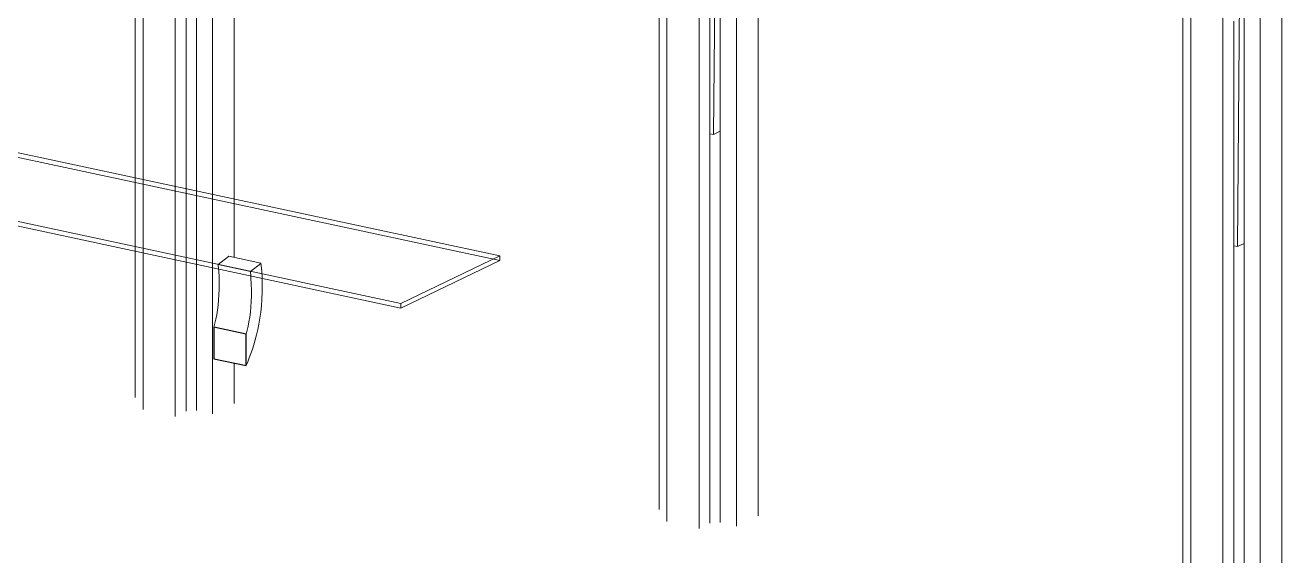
# Model space of a CAD drawing. Header units: millimetres. Extents: x -41144 to 51378, y -11813 to 34443.
# Drawn here: x -30511 to -24047, y 5366 to 8094 of the extents above; entities that cross this region are included whole.
import ezdxf

# ---------------------------------------------------------------- set-up
doc = ezdxf.new("R2010")
doc.units = ezdxf.units.MM
doc.layers.add('A-GENM', color=13, linetype='Continuous', lineweight=9)
doc.layers.add('A-GLAZ-CURT', color=52, linetype='Continuous', lineweight=9)

# ---------------------------------------------------------------- blocks, each defined once
blk = doc.blocks.new('Family8 - COLUMN-V46-3D Section 2')
at = {"layer": 'A-GENM'}
for p, q in [((-24275.9, 6955.3), (-24262.1, 8660.4)), ((-24556, 8302), (-24556, 5027.5)), ((-24516.3, 4965.7), (-24516.3, 8240.3)), ((-24241.4, 8234.9), (-24241.4, 4960.4)), ((-24158.3, 4942.7), (-24158.3, 8217.2)), ((-24047.4, 8270.3), (-24047.4, 4995.8)), ((-24350.3, 8204.7), (-24350.3, 4930.2)), ((-24294.8, 8113.5), (-24294.8, 4956.8)), ((-24275.9, 6955.3), (-24294.8, 6959.4)), ((-24241.4, 6971.8), (-24275.9, 6955.3))]:
    blk.add_line(p, q, dxfattribs=at)
blk = doc.blocks.new('Family8 - COLUMN-V47-3D Section 2')
at = {"layer": 'A-GENM'}
for p, q in [((-26969.8, 7531.5), (-26956, 9236.5)), ((-27249.9, 8878.1), (-27249.9, 5603.6)), ((-27210.3, 5541.9), (-27210.3, 8816.4)), ((-26935.4, 8811.1), (-26935.4, 5536.6)), ((-26852.2, 5518.8), (-26852.2, 8793.3)), ((-26741.3, 8846.5), (-26741.3, 5572)), ((-27044.3, 8780.9), (-27044.3, 5506.4)), ((-26988.7, 8689.6), (-26988.7, 5533)), ((-26969.8, 7531.5), (-26988.7, 7535.5)), ((-26935.4, 7548), (-26969.8, 7531.5))]:
    blk.add_line(p, q, dxfattribs=at)
blk = doc.blocks.new('Family8 - COLUMN-V48-3D Section 2')
at = {"layer": 'A-GENM'}
for p, q in [((-29943.9, 9454.3), (-29943.9, 7307.9)), ((-29904.2, 7299.4), (-29904.2, 9392.6)), ((-29629.3, 9387.3), (-29629.3, 7240.6)), ((-29435.3, 9422.6), (-29435.3, 7199.1)), ((-29738.2, 9357.1), (-29738.2, 7263.9)), ((-29546.2, 7222.9), (-29546.2, 9369.5)), ((-29682.7, 9265.8), (-29682.7, 7252)), ((-29943.9, 7307.9), (-29943.9, 6931.9)), ((-29904.2, 6923.4), (-29904.2, 7299.4)), ((-29738.2, 7263.9), (-29738.2, 6887.9)), ((-29682.7, 7252), (-29682.7, 6876)), ((-29629.3, 7240.6), (-29629.3, 6864.6)), ((-29546.2, 6846.8), (-29546.2, 7222.9)), ((-29435.3, 7199.1), (-29435.3, 6900)), ((-29943.9, 6931.9), (-29943.9, 6179.8)), ((-29904.2, 6118.1), (-29904.2, 6923.4)), ((-29738.2, 6887.9), (-29738.2, 6082.6)), ((-29682.7, 6876), (-29682.7, 6109.2)), ((-29629.3, 6864.6), (-29629.3, 6112.8)), ((-29546.2, 6095), (-29546.2, 6846.8)), ((-29435.3, 6356.9), (-29435.3, 6148.1))]:
    blk.add_line(p, q, dxfattribs=at)
blk = doc.blocks.new('Family8 - COLUMN-249135-3D Section 2')
at = {"layer": 'A-GENM'}
for p, q in [((-29518.2, 6863.3), (-29465.1, 6904.8)), ((-29516, 6840.3), (-29518.2, 6863.3)), ((-29518.2, 6863.3), (-29352.2, 6827.8)), ((-29465.1, 6904.8), (-29463.5, 6906)), ((-29297.5, 6870.5), (-29463.5, 6906)), ((-29299.1, 6869.3), (-29352.2, 6827.8)), ((-29297.5, 6870.5), (-29299.1, 6869.3)), ((-29352.2, 6827.8), (-29350, 6804.8))]:
    blk.add_line(p, q, dxfattribs=at)
at = {"layer": 'A-GENM', "lineweight": 25}
for p, q in [((-29539.6, 6541.4), (-29539.6, 6379.2)), ((-29373.5, 6505.9), (-29539.6, 6541.4)), ((-29373.5, 6343.7), (-29373.5, 6505.9)), ((-29539.6, 6379.2), (-29373.5, 6343.7))]:
    blk.add_line(p, q, dxfattribs=at)
at = {"layer": 'A-GENM'}
for points in [[(-29291.8, 6792.4, 0), (-29291.8, 6793.8, 0), (-29294, 6831.7, 0), (-29297.5, 6870.5, 0)], [(-29539.6, 6541.4, 0), (-29534.4, 6561.6, 0), (-29529.6, 6582.7, 0), (-29525.3, 6605, 0), (-29521.5, 6628.8, 0), (-29518.3, 6654, 0), (-29515.6, 6680.5, 0), (-29513.8, 6708.3, 0), (-29512.7, 6737.2, 0), (-29512.5, 6767.3, 0), (-29513.3, 6798.3, 0), (-29515.2, 6830.4, 0), (-29516, 6840.3, 0)], [(-29350, 6804.8, 0), (-29349.2, 6794.9, 0), (-29347.3, 6762.8, 0), (-29346.5, 6731.7, 0), (-29346.7, 6701.7, 0), (-29347.7, 6672.8, 0), (-29349.6, 6645, 0), (-29352.2, 6618.5, 0), (-29355.5, 6593.3, 0), (-29359.3, 6569.5, 0), (-29363.6, 6547.2, 0), (-29368.4, 6526.1, 0), (-29373.5, 6505.9, 0)], [(-29373.5, 6343.7, 0), (-29365.7, 6363.4, 0), (-29357.7, 6383.9, 0), (-29349.8, 6405.3, 0), (-29342, 6427.7, 0), (-29334.4, 6451, 0), (-29327.1, 6475.6, 0), (-29320.2, 6501.4, 0), (-29313.8, 6528.5, 0), (-29308, 6557.1, 0), (-29302.9, 6587.1, 0), (-29298.6, 6618.6, 0), (-29295.2, 6651.3, 0), (-29292.7, 6685.3, 0), (-29291.3, 6720.5, 0), (-29290.9, 6756.6, 0), (-29291.8, 6792.4, 0)]]:
    blk.add_polyline3d(points, dxfattribs=at)
blk = doc.blocks.new('System Panel - Glazed-V51-3D Section 2')
at = {"layer": 'A-GLAZ-CURT'}
for p, q in [((-28069.6, 6907.1), (-40625.1, 9592.3)), ((-40625.1, 9568.6), (-28069.6, 6883.4)), ((-28578, 6663.4), (-28069.6, 6907.1)), ((-28069.6, 6883.4), (-28578, 6639.8)), ((-28069.6, 6907.1), (-28069.6, 6883.4))]:
    blk.add_line(p, q, dxfattribs=at)
at = {"layer": 'A-GLAZ-CURT', "lineweight": 18}
for p, q in [((-28578, 6663.4), (-41133.5, 9348.7)), ((-41133.5, 9325), (-28578, 6639.8)), ((-28578, 6639.8), (-28578, 6663.4))]:
    blk.add_line(p, q, dxfattribs=at)

msp = doc.modelspace()

# ---------------------------------------------------------------- block references
at = {"layer": 'A-GENM'}
for name in ['Family8 - COLUMN-V48-3D Section 2', 'Family8 - COLUMN-V47-3D Section 2', 'Family8 - COLUMN-V46-3D Section 2', 'Family8 - COLUMN-249135-3D Section 2']:
    msp.add_blockref(name, (0, 0), dxfattribs=at)
at = {"layer": 'A-GLAZ-CURT'}
msp.add_blockref('System Panel - Glazed-V51-3D Section 2', (0, 0), dxfattribs=at)

doc.saveas('drawing.dxf')
